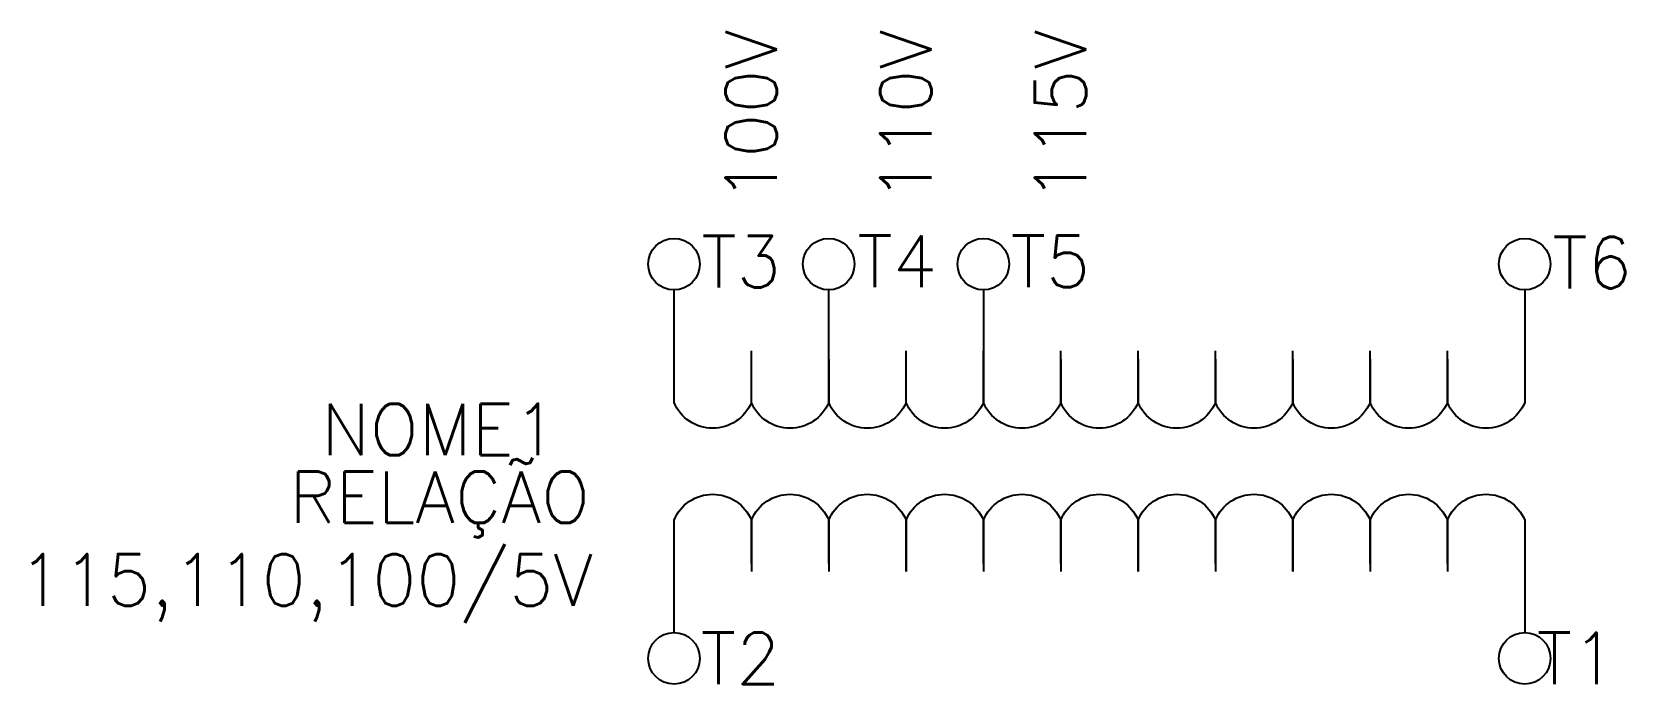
# Model space of a CAD drawing. Extents: x 402.4 to 464.2, y 212.1 to 237.4.
import ezdxf
from ezdxf.enums import TextEntityAlignment as Align

# ---------------------------------------------------------------- set-up
doc = ezdxf.new("R2010")
doc.units = 0
doc.header["$MEASUREMENT"] = 0
doc.layers.get('0').update_dxf_attribs({"linetype": 'CONTINUOUS'})
doc.styles.add('ROMANS', font='romans')

msp = doc.modelspace()

# ---------------------------------------------------------------- linework, layer by layer
at = {"color": 0}
for p, q in [((439.313, 227.402), (439.313, 224.716)), ((460.313, 227.402), (460.313, 224.716)), ((430.313, 223.032), (430.313, 225.032)), ((436.313, 223.032), (436.313, 225.032)), ((427.313, 214.101), (427.313, 216.787))]:
    msp.add_line(p, q, dxfattribs=at)
for points in [[(430.313, 223.032, -0.666667), (427.313, 223.032), (427.313, 227.402)], [(436.313, 223.032, -0.666667), (433.313, 223.032), (433.313, 227.402)], [(433.313, 224.716), (433.313, 223.032, -0.666667), (430.313, 223.032), (430.313, 225.032)], [(439.313, 224.716), (439.313, 223.032, -0.666667), (436.313, 223.032), (436.313, 225.032)], [(442.313, 224.716), (442.313, 223.032, -0.666667), (439.313, 223.032), (439.313, 225.032)], [(445.313, 224.716), (445.313, 223.032, -0.666667), (442.313, 223.032), (442.313, 225.032)], [(448.313, 224.716), (448.313, 223.032, -0.666667), (445.313, 223.032), (445.313, 225.032)], [(451.313, 224.716), (451.313, 223.032, -0.666667), (448.313, 223.032), (448.313, 225.032)], [(454.313, 224.716), (454.313, 223.032, -0.666667), (451.313, 223.032), (451.313, 225.032)], [(457.313, 224.716), (457.313, 223.032, -0.666667), (454.313, 223.032), (454.313, 225.032)], [(460.313, 224.716), (460.313, 223.032, -0.666667), (457.313, 223.032), (457.313, 225.032)], [(427.313, 216.787), (427.313, 218.471, -0.666667), (430.313, 218.471), (430.313, 216.471)], [(430.313, 216.787), (430.313, 218.471, -0.666667), (433.313, 218.471), (433.313, 216.471)], [(433.313, 216.787), (433.313, 218.471, -0.666667), (436.313, 218.471), (436.313, 216.471)], [(436.313, 216.471), (436.313, 218.471, -0.666667), (439.313, 218.471), (439.313, 216.471)], [(439.313, 216.787), (439.313, 218.471, -0.666667), (442.313, 218.471), (442.313, 216.471)], [(442.313, 216.787), (442.313, 218.471, -0.666667), (445.313, 218.471), (445.313, 216.471)], [(445.313, 216.471), (445.313, 218.471, -0.666667), (448.313, 218.471), (448.313, 216.471)], [(448.313, 216.787), (448.313, 218.471, -0.666667), (451.313, 218.471), (451.313, 216.471)], [(451.313, 216.471), (451.313, 218.471, -0.666667), (454.313, 218.471), (454.313, 216.471)], [(454.313, 216.787), (454.313, 218.471, -0.666667), (457.313, 218.471), (457.313, 216.471)], [(457.313, 216.787), (457.313, 218.471, -0.666667), (460.313, 218.471), (460.313, 214.101)]]:
    msp.add_lwpolyline(points, format="xyb", dxfattribs=at)
for centre in [(427.313, 228.402), (433.313, 228.402), (439.313, 228.402), (460.313, 228.402), (427.313, 213.101), (460.313, 213.101)]:
    msp.add_circle(centre, 1, dxfattribs=at)

# ---------------------------------------------------------------- texts
at = {"color": 0, "style": 'ROMANS'}
for s, p in [('100V', (430.304, 234.16)), ('110V', (436.304, 234.16)), ('115V', (442.304, 234.16))]:
    msp.add_text(s, height=2, rotation=90, dxfattribs=at).set_placement(p, align=Align.MIDDLE_CENTER)
msp.add_text('115,110,100/5V', height=2, dxfattribs=at).set_placement((413.031, 216.146), align=Align.MIDDLE_CENTER)
at = {"lineweight": -3, "style": 'ROMANS'}
for tag, text, p in [('T3', 'T3', (429.914, 227.497)), ('T4', 'T4', (435.964, 227.509)), ('T5', 'T5', (441.915, 227.507)), ('T6', 'T6', (462.922, 227.459))]:
    msp.add_attdef(tag, text=text, height=2, dxfattribs=at).set_placement(p, align=Align.CENTER)
for tag, text, p in [('NOME1', 'NOME1', (418.218, 221.984)), ('RELAÇÃO', 'RELAÇÃO', (418.218, 219.359))]:
    msp.add_attdef(tag, text=text, height=2, dxfattribs=at).set_placement(p, align=Align.MIDDLE_CENTER)
for tag, text, p in [('T2', 'T2', (431.436, 213.101)), ('T1', 'T1', (463.866, 213.1))]:
    msp.add_attdef(tag, text=text, height=2, dxfattribs=at).set_placement(p, align=Align.MIDDLE_RIGHT)

doc.saveas('drawing.dxf')
